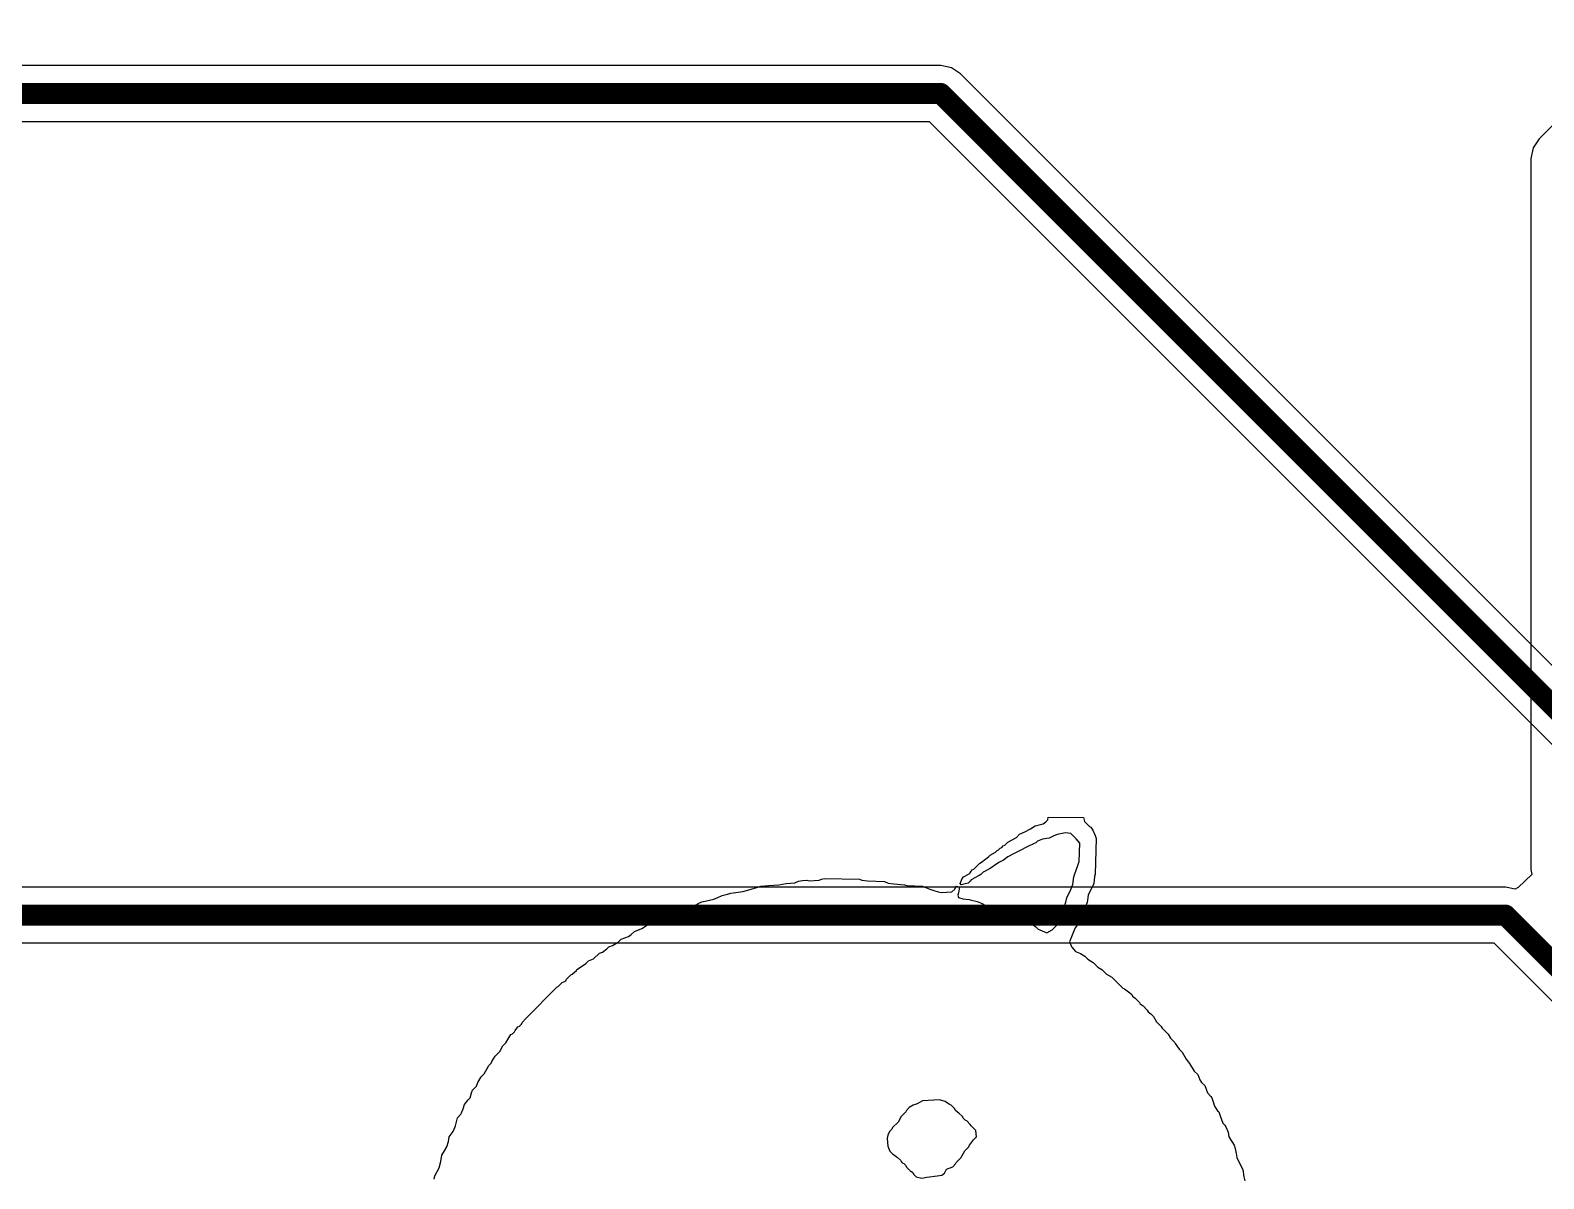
# Model space of a CAD drawing. Header units: inches. Extents: x 2.95 to 6.74, y 1.23 to 4.83.
# Drawn here: x 4.669 to 5.388, y 2.844 to 3.39 of the extents above; entities that cross this region are included whole.
import ezdxf

# ---------------------------------------------------------------- set-up
doc = ezdxf.new("R2010")
doc.units = ezdxf.units.IN
doc.header["$MEASUREMENT"] = 0
for name, color, linetype in [('Bottom Layer', 5, 'Continuous'), ('Top Layer', 1, 'Continuous'), ('Top Overlay', 2, 'Continuous')]:
    doc.layers.add(name, color=color, linetype=linetype)

msp = doc.modelspace()

# ---------------------------------------------------------------- linework, layer by layer
at = {"layer": 'Bottom Layer'}
for p, q in [((5.45373, 3.40637), (5.38563, 3.33827)), ((5.38563, 3.33827), (5.38275, 3.33397)), ((5.38275, 3.33397), (5.38175, 3.3289)), ((5.38175, 3.3289), (5.38175, 2.991)), ((5.38222, 2.98863), (5.3757, 2.98257)), ((5.38175, 2.991), (5.38222, 2.98863)), ((5.36961, 2.98264), (4.62591, 2.98264)), ((5.37417, 2.98173), (5.36961, 2.98264)), ((5.37535, 2.98231), (5.37417, 2.98173)), ((5.3757, 2.98257), (5.37535, 2.98231)), ((4.62591, 2.95613), (5.36412, 2.95613)), ((5.36412, 2.95613), (5.44863, 2.87163))]:
    msp.add_line(p, q, dxfattribs=at)
for points in [[(4.59, 2.96939, 0.01, 0.01, 0), (5.36961, 2.96939, 0.01, 0.01, 0)], [(5.36961, 2.96939, 0.01, 0.01, 0), (5.458, 2.881, 0.01, 0.01, 0)]]:
    msp.add_lwpolyline(points, format="xyseb", dxfattribs=at)
msp.add_lwpolyline([(5.36711, 2.96939, 0.005, 0.005, 1), (5.37211, 2.96939, 0.005, 0.005, 1)], format="xyseb", close=True, dxfattribs=at)
msp.add_lwpolyline([(5.36711, 2.96939, 0.005, 0.005, 1), (5.37211, 2.96939, 0.005, 0.005, 1)], format="xyseb", close=True, dxfattribs=at)
at = {"layer": 'Top Layer'}
for p, q in [((5.10123, 3.37303), (4.62812, 3.37303)), ((5.1063, 3.37202), (5.10123, 3.37303)), ((5.1106, 3.36915), (5.1063, 3.37202)), ((5.48427, 2.99548), (5.1106, 3.36915)), ((4.62081, 3.34652), (5.09574, 3.34652)), ((5.09574, 3.34652), (5.46941, 2.97285))]:
    msp.add_line(p, q, dxfattribs=at)
for points in [[(4.59961, 3.35977, 0.01, 0.01, 0), (5.10123, 3.35977, 0.01, 0.01, 0)], [(5.10123, 3.35977, 0.01, 0.01, 0), (5.47878, 2.98222, 0.01, 0.01, 0)]]:
    msp.add_lwpolyline(points, format="xyseb", dxfattribs=at)
msp.add_lwpolyline([(5.09873, 3.35977, 0.005, 0.005, 1), (5.10373, 3.35977, 0.005, 0.005, 1)], format="xyseb", close=True, dxfattribs=at)
msp.add_lwpolyline([(5.09873, 3.35977, 0.005, 0.005, 1), (5.10373, 3.35977, 0.005, 0.005, 1)], format="xyseb", close=True, dxfattribs=at)
at = {"layer": 'Top Overlay'}
for p, q in [((5.15124, 3.0137), (5.15216, 3.01462)), ((5.15216, 3.01462), (5.15234, 3.01591)), ((5.15234, 3.01591), (5.16913, 3.01573)), ((5.16913, 3.01573), (5.1695, 3.01388)), ((5.1695, 3.01388), (5.1719, 3.01148)), ((5.13721, 3.00632), (5.13869, 3.00779)), ((5.13869, 3.00779), (5.14127, 3.0089)), ((5.14127, 3.0089), (5.14385, 3.01038)), ((5.14385, 3.01038), (5.14607, 3.01185)), ((5.14607, 3.01185), (5.14994, 3.01277)), ((5.14994, 3.01277), (5.15124, 3.0137)), ((5.15474, 3.00687), (5.15271, 3.00595)), ((5.15659, 3.00761), (5.15474, 3.00687)), ((5.16046, 3.00853), (5.15659, 3.00761)), ((5.16304, 3.00816), (5.16046, 3.00853)), ((5.16563, 3.00558), (5.16304, 3.00816)), ((5.1719, 3.01148), (5.17264, 3.01111)), ((5.17264, 3.01111), (5.17356, 3.00982)), ((5.17356, 3.00982), (5.17467, 3.00724)), ((5.17467, 3.00724), (5.17504, 3.00576)), ((5.12725, 2.9993), (5.12799, 3.00004)), ((5.12799, 3.00004), (5.12872, 3.00041)), ((5.12872, 3.00041), (5.12946, 3.00115)), ((5.12946, 3.00115), (5.1302, 3.00152)), ((5.1302, 3.00152), (5.13094, 3.00226)), ((5.13094, 3.00226), (5.13168, 3.00263)), ((5.13168, 3.00263), (5.13315, 3.0041)), ((5.13315, 3.0041), (5.13721, 3.00632)), ((5.13906, 3.00004), (5.13574, 2.99857)), ((5.14238, 3.00189), (5.13906, 3.00004)), ((5.1457, 3.00336), (5.14238, 3.00189)), ((5.14644, 3.00373), (5.1457, 3.00336)), ((5.14718, 3.00447), (5.14644, 3.00373)), ((5.14957, 3.00539), (5.14718, 3.00447)), ((5.15271, 3.00595), (5.14957, 3.00539)), ((5.16729, 3.00355), (5.16563, 3.00558)), ((5.1671, 2.99488), (5.16729, 3.00355)), ((5.17504, 3.00576), (5.17467, 2.98879)), ((5.11691, 2.99119), (5.11987, 2.99414)), ((5.11987, 2.99414), (5.12061, 2.99451)), ((5.12061, 2.99451), (5.12263, 2.99617)), ((5.12263, 2.99617), (5.12393, 2.99709)), ((5.12393, 2.99709), (5.12466, 2.99783)), ((5.12466, 2.99783), (5.12725, 2.9993)), ((5.12836, 2.99414), (5.12466, 2.99155)), ((5.12909, 2.99451), (5.12836, 2.99414)), ((5.13112, 2.99543), (5.12909, 2.99451)), ((5.13315, 2.99709), (5.13112, 2.99543)), ((5.13574, 2.99857), (5.13315, 2.99709)), ((5.16489, 2.98897), (5.16637, 2.99303)), ((5.16637, 2.99303), (5.1671, 2.99488)), ((5.03185, 2.98473), (5.0337, 2.98547)), ((5.0337, 2.98547), (5.03554, 2.98583)), ((5.03554, 2.98583), (5.03757, 2.98602)), ((5.03757, 2.98602), (5.03868, 2.98565)), ((5.03868, 2.98565), (5.04348, 2.98602)), ((5.04348, 2.98602), (5.04458, 2.98639)), ((5.04458, 2.98639), (5.04606, 2.98676)), ((5.04606, 2.98676), (5.06267, 2.98639)), ((5.06267, 2.98639), (5.06377, 2.98602)), ((5.06377, 2.98602), (5.06636, 2.98565)), ((5.06636, 2.98565), (5.07448, 2.98528)), ((5.07448, 2.98528), (5.07632, 2.98454)), ((5.11046, 2.98436), (5.11138, 2.98676)), ((5.11138, 2.98676), (5.11212, 2.9875)), ((5.11212, 2.9875), (5.1147, 2.98897)), ((5.11525, 2.98547), (5.11433, 2.98454)), ((5.1147, 2.98897), (5.11525, 2.98952)), ((5.11525, 2.98952), (5.11562, 2.99026)), ((5.11562, 2.9862), (5.11525, 2.98547)), ((5.11562, 2.99026), (5.11618, 2.99082)), ((5.1195, 2.98823), (5.11562, 2.9862)), ((5.11618, 2.99082), (5.11691, 2.99119)), ((5.12024, 2.9886), (5.1195, 2.98823)), ((5.12134, 2.98971), (5.12024, 2.9886)), ((5.12466, 2.99155), (5.12134, 2.98971)), ((5.16397, 2.98399), (5.16452, 2.9875)), ((5.16452, 2.9875), (5.16489, 2.98897)), ((5.1743, 2.98768), (5.17393, 2.98436)), ((5.17467, 2.98879), (5.1743, 2.98768)), ((4.99532, 2.97772), (4.99735, 2.97864)), ((4.99735, 2.97864), (4.99993, 2.97938)), ((4.99993, 2.97938), (5.00141, 2.97975)), ((5.00141, 2.97975), (5.00491, 2.9803)), ((5.00491, 2.9803), (5.00713, 2.98067)), ((5.00713, 2.98067), (5.01008, 2.98141)), ((5.01008, 2.98141), (5.01432, 2.9827)), ((5.01432, 2.9827), (5.0158, 2.98307)), ((5.0158, 2.98307), (5.01949, 2.98344)), ((5.01949, 2.98344), (5.02429, 2.9838)), ((5.02429, 2.9838), (5.02779, 2.98436)), ((5.02779, 2.98436), (5.03185, 2.98473)), ((5.07632, 2.98454), (5.0789, 2.98417)), ((5.0789, 2.98417), (5.08407, 2.9838)), ((5.08407, 2.9838), (5.08518, 2.98344)), ((5.08518, 2.98344), (5.09256, 2.98307)), ((5.09256, 2.98307), (5.09367, 2.9827)), ((5.09367, 2.9827), (5.09606, 2.98178)), ((5.09606, 2.98178), (5.09791, 2.98104)), ((5.09791, 2.98104), (5.09994, 2.98048)), ((5.09994, 2.98048), (5.10142, 2.98011)), ((5.10142, 2.98011), (5.10658, 2.98048)), ((5.10658, 2.98048), (5.10787, 2.98178)), ((5.10787, 2.98178), (5.10824, 2.98251)), ((5.10824, 2.98251), (5.1088, 2.98307)), ((5.1088, 2.98307), (5.11009, 2.98288)), ((5.10972, 2.97993), (5.10935, 2.97882)), ((5.10935, 2.97882), (5.10972, 2.97772)), ((5.11009, 2.98288), (5.10972, 2.97993)), ((5.11101, 2.9838), (5.11046, 2.98436)), ((5.11286, 2.98417), (5.11101, 2.9838)), ((5.11433, 2.98454), (5.11286, 2.98417)), ((5.1612, 2.97753), (5.16304, 2.98159)), ((5.16304, 2.98159), (5.16397, 2.98399)), ((5.17135, 2.97882), (5.17079, 2.97532)), ((5.17393, 2.98436), (5.17135, 2.97882)), ((4.97428, 2.96997), (4.97557, 2.97089)), ((4.97557, 2.97089), (4.97742, 2.972)), ((4.97742, 2.972), (4.98185, 2.9731)), ((4.98185, 2.9731), (4.98535, 2.97439)), ((4.98535, 2.97439), (4.98591, 2.97495)), ((4.98591, 2.97495), (4.98775, 2.97569)), ((4.98775, 2.97569), (4.98923, 2.97606)), ((4.98923, 2.97606), (4.99347, 2.97698)), ((4.99347, 2.97698), (4.99532, 2.97772)), ((5.10972, 2.97772), (5.11175, 2.97716)), ((5.11175, 2.97716), (5.1147, 2.97679)), ((5.1147, 2.97679), (5.11581, 2.97642)), ((5.11581, 2.97642), (5.11858, 2.97587)), ((5.11858, 2.97587), (5.12097, 2.97495)), ((5.12097, 2.97495), (5.12319, 2.97347)), ((5.12319, 2.97347), (5.12559, 2.97292)), ((5.12559, 2.97292), (5.12743, 2.97255)), ((5.12743, 2.97255), (5.12928, 2.97181)), ((5.12928, 2.97181), (5.1302, 2.97089)), ((5.1302, 2.97089), (5.13278, 2.96978)), ((5.15825, 2.97052), (5.15917, 2.97144)), ((5.15917, 2.97144), (5.15954, 2.97218)), ((5.15954, 2.97218), (5.16028, 2.97403)), ((5.16028, 2.97403), (5.16065, 2.9755)), ((5.16065, 2.9755), (5.1612, 2.97753)), ((5.16913, 2.97218), (5.16766, 2.96886)), ((5.17006, 2.97347), (5.16913, 2.97218)), ((5.17079, 2.97532), (5.17006, 2.97347)), ((4.95915, 2.96295), (4.96044, 2.96388)), ((4.96044, 2.96388), (4.96266, 2.96535)), ((4.96266, 2.96535), (4.96506, 2.96591)), ((4.96506, 2.96591), (4.96635, 2.96646)), ((4.96635, 2.96646), (4.96838, 2.96812)), ((4.96838, 2.96812), (4.97041, 2.96904)), ((4.97041, 2.96904), (4.97428, 2.96997)), ((5.13278, 2.96978), (5.13426, 2.96941)), ((5.13426, 2.96941), (5.13666, 2.96849)), ((5.13666, 2.96849), (5.14127, 2.96609)), ((5.14127, 2.96609), (5.1433, 2.96554)), ((5.1433, 2.96554), (5.14515, 2.9648)), ((5.14515, 2.9648), (5.14644, 2.96388)), ((5.14644, 2.96388), (5.14755, 2.96277)), ((5.15419, 2.9624), (5.15622, 2.96443)), ((5.15622, 2.96443), (5.15696, 2.96628)), ((5.15696, 2.96628), (5.15751, 2.96867)), ((5.15751, 2.96867), (5.15825, 2.97052)), ((5.16581, 2.96406), (5.16507, 2.96332)), ((5.1671, 2.96609), (5.16581, 2.96406)), ((5.16766, 2.96886), (5.1671, 2.96609)), ((4.94531, 2.95502), (4.9479, 2.9565)), ((4.9479, 2.9565), (4.94937, 2.95797)), ((4.94937, 2.95797), (4.95288, 2.95926)), ((4.95288, 2.95926), (4.95417, 2.96019)), ((4.95417, 2.96019), (4.95564, 2.96166)), ((4.95564, 2.96166), (4.95915, 2.96295)), ((5.14755, 2.96277), (5.14828, 2.9624)), ((5.14828, 2.9624), (5.1516, 2.96092)), ((5.1516, 2.96092), (5.15419, 2.9624)), ((5.16434, 2.96148), (5.16249, 2.95668)), ((5.16249, 2.95668), (5.16323, 2.95484)), ((5.16507, 2.96332), (5.16434, 2.96148)), ((4.93627, 2.94856), (4.93904, 2.95133)), ((4.93904, 2.95133), (4.94051, 2.9517)), ((4.94051, 2.9517), (4.94254, 2.95336)), ((4.94254, 2.95336), (4.94347, 2.95428)), ((4.94347, 2.95428), (4.94531, 2.95502)), ((5.16323, 2.95484), (5.1636, 2.9541)), ((5.1636, 2.9541), (5.16526, 2.95207)), ((5.16526, 2.95207), (5.16766, 2.95114)), ((5.16766, 2.95114), (5.16969, 2.94985)), ((5.16969, 2.94985), (5.17116, 2.94838)), ((4.92612, 2.94137), (4.92815, 2.94303)), ((4.92815, 2.94303), (4.92834, 2.94358)), ((4.92834, 2.94358), (4.92907, 2.94395)), ((4.92907, 2.94395), (4.93258, 2.94635)), ((4.93258, 2.94635), (4.93387, 2.94764)), ((4.93387, 2.94764), (4.93627, 2.94856)), ((5.17116, 2.94838), (5.17375, 2.9469)), ((5.17375, 2.9469), (5.17596, 2.94469)), ((5.17596, 2.94469), (5.17781, 2.94358)), ((5.17781, 2.94358), (5.18002, 2.94137)), ((4.90398, 2.92033), (4.91874, 2.93509)), ((4.91874, 2.93509), (4.91948, 2.93546)), ((4.91948, 2.93546), (4.92132, 2.93731)), ((4.92132, 2.93731), (4.92206, 2.93768)), ((4.92206, 2.93768), (4.92298, 2.93823)), ((4.92298, 2.93823), (4.92335, 2.93897)), ((4.92335, 2.93897), (4.92538, 2.941)), ((4.92538, 2.941), (4.92612, 2.94137)), ((5.18002, 2.94137), (5.1826, 2.93989)), ((5.1826, 2.93989), (5.18777, 2.93472)), ((5.18777, 2.93472), (5.18851, 2.93435)), ((5.18851, 2.93435), (5.19109, 2.93251)), ((5.19109, 2.93251), (5.19201, 2.93159)), ((5.19201, 2.93159), (5.19238, 2.93085)), ((5.19238, 2.93085), (5.19367, 2.92993)), ((5.19367, 2.92993), (5.1957, 2.9279)), ((5.1957, 2.9279), (5.19607, 2.92716)), ((5.19607, 2.92716), (5.19737, 2.92623)), ((5.19737, 2.92623), (5.1994, 2.92421)), ((5.1994, 2.92421), (5.19976, 2.92347)), ((5.19976, 2.92347), (5.20106, 2.92254)), ((5.20106, 2.92254), (5.20235, 2.92125)), ((5.20235, 2.92125), (5.20382, 2.91867)), ((4.89771, 2.91295), (4.89863, 2.91387)), ((4.89863, 2.91387), (4.899, 2.91461)), ((4.899, 2.91461), (4.90029, 2.91627)), ((4.90029, 2.91627), (4.90103, 2.91664)), ((4.90103, 2.91664), (4.90195, 2.91756)), ((4.90195, 2.91756), (4.90232, 2.9183)), ((4.90232, 2.9183), (4.90398, 2.92033)), ((5.20382, 2.91867), (5.20604, 2.91646)), ((5.20604, 2.91646), (5.20641, 2.91572)), ((5.20641, 2.91572), (5.20936, 2.91276)), ((4.89162, 2.90465), (4.89309, 2.90723)), ((4.89309, 2.90723), (4.89457, 2.90871)), ((4.89457, 2.90871), (4.89494, 2.90944)), ((4.89494, 2.90944), (4.89697, 2.91258)), ((4.89697, 2.91258), (4.89771, 2.91295)), ((5.20936, 2.91276), (5.21047, 2.91092)), ((5.21047, 2.91092), (5.21231, 2.90907)), ((5.21231, 2.90907), (5.21268, 2.90834)), ((5.21268, 2.90834), (5.21453, 2.90575)), ((4.88645, 2.898), (4.88756, 2.89911)), ((4.88756, 2.89911), (4.88793, 2.89985)), ((4.88793, 2.89985), (4.8894, 2.90243)), ((4.8894, 2.90243), (4.89162, 2.90465)), ((5.21453, 2.90575), (5.216, 2.90428)), ((5.216, 2.90428), (5.21785, 2.90096)), ((5.21785, 2.90096), (5.21951, 2.89893)), ((5.21951, 2.89893), (5.22172, 2.89524)), ((4.88128, 2.88988), (4.88276, 2.89247)), ((4.88276, 2.89247), (4.88424, 2.89394)), ((4.88424, 2.89394), (4.88645, 2.898)), ((5.22172, 2.89524), (5.22338, 2.89357)), ((5.22338, 2.89357), (5.22431, 2.89118)), ((4.87759, 2.8825), (4.87815, 2.8849)), ((4.87815, 2.8849), (4.8787, 2.88619)), ((4.8787, 2.88619), (4.88055, 2.88804)), ((4.88055, 2.88804), (4.88128, 2.88988)), ((5.22431, 2.89118), (5.22523, 2.88988)), ((5.22523, 2.88988), (5.2267, 2.88841)), ((5.2267, 2.88841), (5.228, 2.8849)), ((5.228, 2.8849), (5.22966, 2.88324)), ((4.87353, 2.87549), (4.87427, 2.87734)), ((4.87427, 2.87734), (4.87483, 2.87937)), ((4.87483, 2.87937), (4.87667, 2.88158)), ((4.87667, 2.88158), (4.87759, 2.8825)), ((5.08628, 2.87789), (5.08499, 2.8766)), ((5.08813, 2.879), (5.08628, 2.87789)), ((5.08998, 2.87974), (5.08813, 2.879)), ((5.09256, 2.88121), (5.08998, 2.87974)), ((5.10068, 2.88158), (5.09256, 2.88121)), ((5.10326, 2.88084), (5.10068, 2.88158)), ((5.10547, 2.87937), (5.10326, 2.88084)), ((5.10621, 2.879), (5.10547, 2.87937)), ((5.10787, 2.87734), (5.10621, 2.879)), ((5.10824, 2.8766), (5.10787, 2.87734)), ((5.22966, 2.88324), (5.23003, 2.8825)), ((5.23003, 2.8825), (5.23076, 2.88066)), ((5.23076, 2.88066), (5.23132, 2.87863)), ((5.23132, 2.87863), (5.23279, 2.87641)), ((4.87058, 2.86922), (4.8715, 2.87309)), ((4.8715, 2.87309), (4.87316, 2.87475)), ((4.87316, 2.87475), (4.87353, 2.87549)), ((5.08093, 2.87106), (5.07835, 2.86848)), ((5.08241, 2.87365), (5.08093, 2.87106)), ((5.08462, 2.87586), (5.08241, 2.87365)), ((5.08499, 2.8766), (5.08462, 2.87586)), ((5.10917, 2.87568), (5.10824, 2.8766)), ((5.1099, 2.87531), (5.10917, 2.87568)), ((5.11156, 2.87365), (5.1099, 2.87531)), ((5.11193, 2.87291), (5.11156, 2.87365)), ((5.11286, 2.87199), (5.11193, 2.87291)), ((5.11359, 2.87162), (5.11286, 2.87199)), ((5.11525, 2.86996), (5.11359, 2.87162)), ((5.23279, 2.87641), (5.23335, 2.87586)), ((5.23335, 2.87586), (5.23408, 2.87402)), ((5.23408, 2.87402), (5.23538, 2.87051)), ((5.23538, 2.87051), (5.2363, 2.86959)), ((4.86726, 2.86184), (4.86763, 2.86405)), ((4.86763, 2.86405), (4.86947, 2.86664)), ((4.86947, 2.86664), (4.87058, 2.86922)), ((5.07614, 2.86479), (5.07577, 2.86331)), ((5.07577, 2.86331), (5.07614, 2.85962)), ((5.07687, 2.86664), (5.07614, 2.86479)), ((5.07798, 2.86774), (5.07687, 2.86664)), ((5.07835, 2.86848), (5.07798, 2.86774)), ((5.11562, 2.86922), (5.11525, 2.86996)), ((5.11784, 2.867), (5.11562, 2.86922)), ((5.11673, 2.86258), (5.11821, 2.86405)), ((5.11821, 2.86405), (5.11784, 2.867)), ((5.2363, 2.86959), (5.23667, 2.86885)), ((5.23667, 2.86885), (5.23778, 2.86627)), ((5.23778, 2.86627), (5.23814, 2.86405)), ((5.23814, 2.86405), (5.24073, 2.85999)), ((4.86412, 2.85538), (4.86541, 2.85741)), ((4.86541, 2.85741), (4.86652, 2.85925)), ((4.86652, 2.85925), (4.86726, 2.86184)), ((5.07614, 2.85962), (5.07706, 2.85722)), ((5.07706, 2.85722), (5.07853, 2.85575)), ((5.07853, 2.85575), (5.07927, 2.85538)), ((5.11083, 2.85409), (5.11267, 2.85741)), ((5.11267, 2.85741), (5.11452, 2.85925)), ((5.11452, 2.85925), (5.11489, 2.85999)), ((5.11489, 2.85999), (5.11673, 2.86258)), ((5.24073, 2.85999), (5.2411, 2.85852)), ((5.2411, 2.85852), (5.24165, 2.85612)), ((5.24165, 2.85612), (5.24202, 2.85427)), ((4.8608, 2.84542), (4.86283, 2.84929)), ((4.86283, 2.84929), (4.86357, 2.85224)), ((4.86357, 2.85224), (4.86412, 2.85538)), ((5.07927, 2.85538), (5.08001, 2.85464)), ((5.08001, 2.85464), (5.08075, 2.85427)), ((5.08075, 2.85427), (5.08204, 2.85298)), ((5.08204, 2.85298), (5.08241, 2.85224)), ((5.08241, 2.85224), (5.08296, 2.85169)), ((5.08296, 2.85169), (5.0837, 2.85132)), ((5.0837, 2.85132), (5.08462, 2.8504)), ((5.08462, 2.8504), (5.08499, 2.84966)), ((5.08499, 2.84966), (5.08702, 2.84763)), ((5.10308, 2.84671), (5.104, 2.84874)), ((5.104, 2.84874), (5.10695, 2.84984)), ((5.10695, 2.84984), (5.10824, 2.85114)), ((5.10824, 2.85114), (5.10861, 2.85187)), ((5.10861, 2.85187), (5.11083, 2.85409)), ((5.24202, 2.85427), (5.24276, 2.85243)), ((5.24276, 2.85243), (5.24479, 2.84855)), ((5.24479, 2.84855), (5.24534, 2.84505)), ((4.86043, 2.84394), (4.8608, 2.84542)), ((5.08702, 2.84763), (5.08739, 2.84763)), ((5.08739, 2.84763), (5.08795, 2.84708)), ((5.08795, 2.84708), (5.08831, 2.84634)), ((5.08831, 2.84634), (5.08961, 2.84505)), ((5.08961, 2.84505), (5.09219, 2.84431)), ((5.09219, 2.84431), (5.09459, 2.84486)), ((5.09459, 2.84486), (5.09957, 2.84542)), ((5.09957, 2.84542), (5.10178, 2.84578)), ((5.10178, 2.84578), (5.10308, 2.84671)), ((5.24534, 2.84505), (5.24571, 2.8432))]:
    msp.add_line(p, q, dxfattribs=at)

doc.saveas('drawing.dxf')
